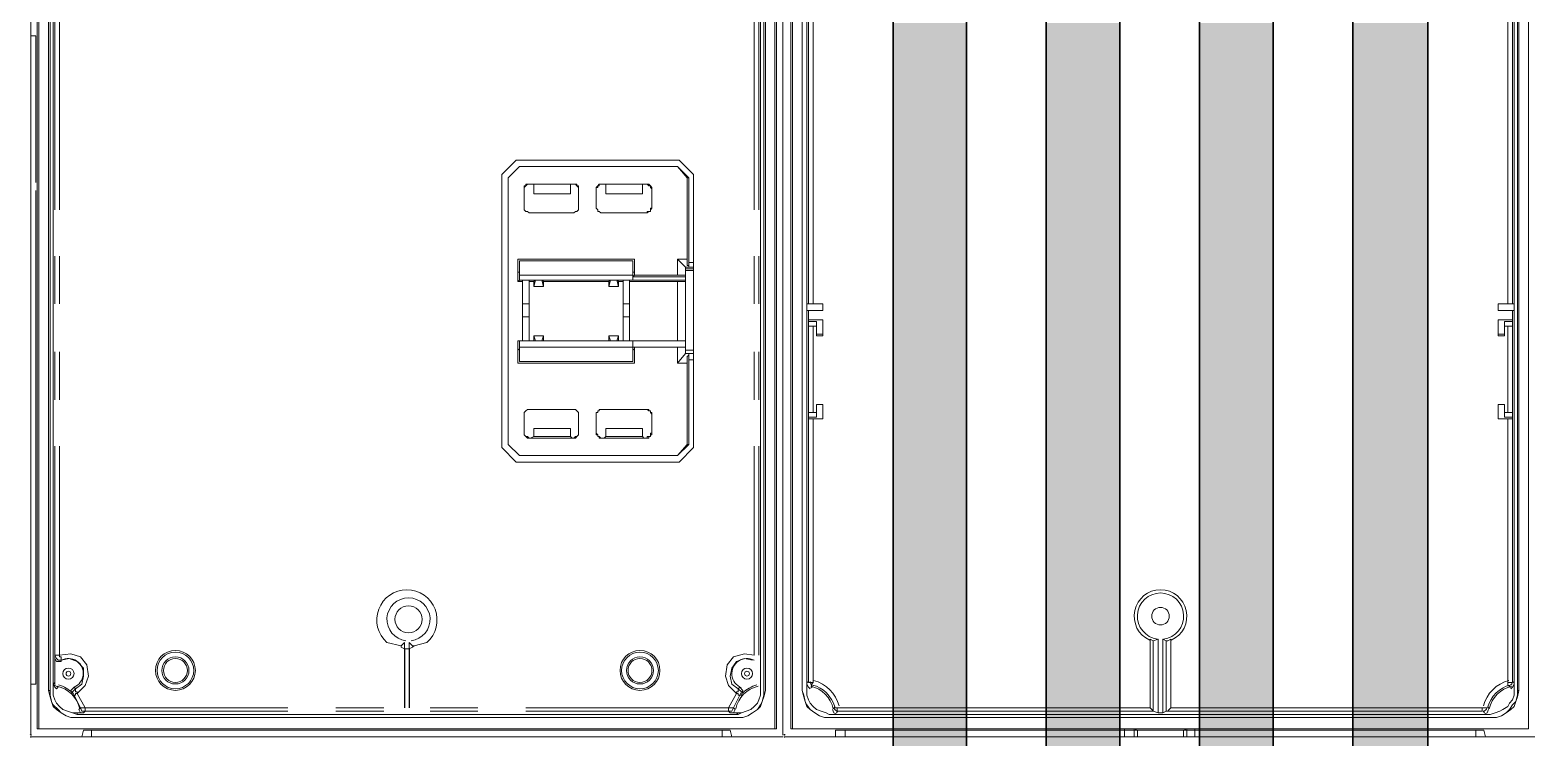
# Model space of a CAD drawing. Header units: millimetres. Extents: x -305 to 1353, y -289 to 1176.
# Drawn here: x -177.8 to -124.9, y 421.5 to 446.4 of the extents above; entities that cross this region are included whole.
import ezdxf

# ---------------------------------------------------------------- set-up
doc = ezdxf.new("R2010")
doc.units = ezdxf.units.MM
doc.header["$MEASUREMENT"] = 0
doc.layers.add('PDF_0', color=7, linetype='Continuous')

msp = doc.modelspace()

# ---------------------------------------------------------------- linework, layer by layer
at = {"layer": 'PDF_0', "lineweight": 18}
for points in [[(-177.803, 421.587), (-177.803, 474.487), (-177.803, 421.587)], [(-177.803, 474.487), (-177.803, 421.587)], [(-151.353, 421.587), (-151.353, 474.487), (-151.353, 421.587)], [(-177.522, 472.41), (-177.522, 472.522), (-177.522, 472.634), (-177.466, 472.747), (-177.353, 472.803), (-177.297, 472.915), (-177.185, 472.971), (-177.073, 472.971), (-176.96, 473.027), (-177.073, 472.971), (-177.185, 472.971), (-177.297, 472.915), (-177.353, 472.803), (-177.466, 472.747), (-177.522, 472.634), (-177.522, 472.522), (-177.578, 472.41), (-177.578, 421.812)], [(-151.633, 472.578), (-151.633, 421.812), (-151.577, 421.812), (-151.577, 472.41), (-151.633, 472.522), (-151.633, 472.578), (-151.689, 472.69), (-151.746, 472.803), (-151.802, 472.859), (-151.914, 472.915), (-152.026, 472.971), (-152.083, 472.971), (-152.195, 473.027), (-152.083, 472.971), (-151.97, 472.971), (-151.858, 472.915), (-151.802, 472.803), (-151.689, 472.747), (-151.633, 472.634), (-151.633, 472.522), (-151.633, 472.41)], [(-150.51, 469.995), (-150.51, 472.859), (-150.454, 472.803), (-150.454, 436.75), (-150.51, 436.75), (-150.51, 436.525), (-150.454, 436.525), (-150.454, 436.188), (-150.454, 436.132), (-150.454, 436.076), (-150.454, 436.02), (-150.454, 435.964), (-150.454, 432.931), (-150.454, 432.875), (-150.454, 432.819), (-150.454, 432.763), (-150.454, 432.707), (-150.454, 423.441), (-150.286, 423.441), (-150.342, 423.384), (-150.342, 423.328), (-150.342, 423.272)], [(-125.857, 436.75), (-125.857, 472.803), (-150.286, 472.803), (-150.286, 436.75)], [(-125.857, 432.707), (-125.857, 423.441), (-125.689, 423.441), (-125.689, 432.707), (-125.689, 432.763), (-125.689, 432.819), (-125.689, 432.875), (-125.689, 432.931), (-125.689, 435.964), (-125.689, 436.02), (-125.689, 436.076), (-125.689, 436.132), (-125.689, 436.188), (-125.689, 436.525), (-125.633, 436.525), (-125.633, 436.75), (-125.689, 436.75), (-125.689, 472.803), (-125.633, 472.859), (-125.633, 469.995)], [(-177.522, 472.578), (-177.522, 421.812)], [(-151.072, 472.41), (-151.072, 421.812)], [(-151.016, 472.578), (-151.016, 421.812)], [(-125.127, 472.578), (-125.127, 421.812), (-125.127, 472.41)], [(-177.129, 470.107), (-177.185, 470.107), (-177.185, 423.16), (-177.129, 422.935), (-177.073, 422.767), (-177.016, 422.598), (-176.904, 422.486), (-176.736, 422.374), (-176.567, 422.261), (-176.399, 422.205), (-176.23, 422.205), (-152.925, 422.205), (-152.756, 422.205), (-152.588, 422.261), (-152.42, 422.374), (-152.251, 422.486), (-152.139, 422.598), (-152.083, 422.767), (-152.026, 422.935), (-151.97, 423.16), (-151.97, 470.107), (-152.026, 470.107)], [(-177.129, 470.107), (-177.129, 423.16), (-177.129, 422.991), (-177.073, 422.767), (-177.016, 422.654), (-176.848, 422.486), (-176.736, 422.374), (-176.567, 422.261), (-176.399, 422.205), (-176.23, 422.205), (-152.925, 422.205), (-152.756, 422.205), (-152.588, 422.261), (-152.42, 422.374), (-152.251, 422.486), (-152.139, 422.654), (-152.083, 422.767), (-152.026, 422.991), (-152.026, 423.16), (-152.026, 470.107)], [(-125.52, 470.107), (-125.633, 469.995), (-125.633, 423.16), (-125.633, 422.991), (-125.689, 422.823), (-125.801, 422.711), (-125.857, 422.598), (-126.026, 422.486), (-126.138, 422.43), (-126.306, 422.374), (-126.475, 422.317), (-149.724, 422.317), (-149.836, 422.374), (-150.005, 422.43), (-150.173, 422.486), (-150.286, 422.598), (-150.398, 422.711), (-150.454, 422.823), (-150.51, 422.991), (-150.51, 423.16), (-150.51, 469.995), (-150.679, 470.107), (-150.679, 423.16), (-150.679, 470.107)], [(-125.52, 423.16), (-125.52, 470.107), (-125.464, 470.107), (-125.464, 423.16), (-125.52, 423.16), (-125.52, 422.991), (-125.576, 422.767), (-125.689, 422.654), (-125.801, 422.486), (-125.913, 422.374), (-126.082, 422.261), (-126.25, 422.205), (-126.475, 422.205), (-126.419, 422.205), (-126.25, 422.205), (-126.082, 422.261), (-125.913, 422.374), (-125.745, 422.486), (-125.633, 422.598), (-125.576, 422.767), (-125.52, 422.935), (-125.464, 423.16)], [(-152.139, 469.995), (-152.139, 423.16), (-152.139, 422.991), (-152.195, 422.823), (-152.251, 422.711), (-152.363, 422.598), (-152.476, 422.486), (-152.644, 422.43), (-152.813, 422.374), (-152.925, 422.317), (-176.174, 422.317), (-176.342, 422.374), (-176.511, 422.43), (-176.679, 422.486), (-176.792, 422.598), (-176.904, 422.711), (-176.96, 422.823), (-177.016, 422.991), (-177.016, 423.16), (-177.016, 469.995)], [(-177.803, 446.184), (-177.634, 446.184), (-177.634, 441.018)], [(-161.012, 441.186), (-160.618, 441.579), (-161.012, 441.186)], [(-160.731, 441.804), (-155.003, 441.804), (-160.731, 441.804)], [(-160.618, 441.579), (-155.059, 441.579), (-160.618, 441.579)], [(-154.722, 441.186), (-155.059, 441.579), (-154.666, 441.186)], [(-155.003, 441.804), (-154.497, 441.299), (-155.003, 441.804)], [(-161.012, 431.808), (-161.012, 441.186), (-161.012, 431.808)], [(-160.45, 440.793), (-160.45, 440.849), (-160.45, 440.906), (-160.394, 440.906), (-160.394, 440.962), (-160.338, 440.962), (-160.282, 440.962), (-160.338, 440.962), (-160.394, 440.906), (-160.45, 440.849), (-160.45, 440.793), (-160.45, 440.737)], [(-158.821, 440.962), (-158.821, 440.625), (-160.113, 440.625), (-160.113, 440.962)], [(-158.541, 440.737), (-158.541, 440.793), (-158.541, 440.849), (-158.597, 440.906), (-158.653, 440.962), (-158.709, 440.962), (-158.653, 440.962), (-158.597, 440.962), (-158.597, 440.906), (-158.541, 440.906), (-158.541, 440.849), (-158.541, 440.793)], [(-157.923, 440.737), (-157.923, 440.793), (-157.923, 440.849), (-157.867, 440.849), (-157.867, 440.906), (-157.811, 440.906), (-157.811, 440.962), (-157.754, 440.962), (-157.698, 440.962), (-157.754, 440.962), (-157.811, 440.962), (-157.867, 440.906), (-157.923, 440.849), (-157.923, 440.793), (-157.923, 440.175), (-157.923, 440.737), (-157.923, 440.793)], [(-156.294, 440.962), (-156.294, 440.625), (-157.586, 440.625), (-157.586, 440.962)], [(-154.497, 435.121), (-154.497, 435.009), (-154.778, 435.009), (-154.666, 435.009), (-154.497, 435.009), (-154.497, 434.953), (-154.497, 434.897), (-154.497, 434.841), (-154.497, 434.784), (-154.497, 431.696), (-154.497, 441.299), (-154.497, 438.21), (-154.497, 438.154), (-154.497, 438.098), (-154.497, 438.041), (-154.497, 437.985)], [(-154.666, 438.21), (-154.666, 441.186), (-154.722, 441.186), (-154.722, 438.322), (-154.722, 438.266), (-154.722, 438.21), (-154.722, 438.154), (-154.722, 438.098), (-154.666, 438.098), (-154.666, 438.041), (-154.666, 438.098), (-154.666, 438.154), (-154.666, 438.21), (-154.497, 438.21)], [(-177.803, 423.384), (-177.634, 423.384), (-177.634, 440.737)], [(-155.957, 440.737), (-155.957, 440.175), (-155.957, 440.119), (-156.014, 440.119), (-156.014, 440.063), (-156.014, 440.007), (-156.07, 440.007), (-156.126, 440.007), (-156.126, 439.951), (-156.182, 439.951), (-157.698, 439.951), (-156.182, 439.951), (-156.126, 439.951), (-156.07, 440.007), (-156.014, 440.007), (-156.014, 440.063), (-155.957, 440.119), (-155.957, 440.175), (-155.957, 440.793)], [(-160.282, 439.951), (-158.709, 439.951), (-160.282, 439.951)], [(-160.675, 437.873), (-160.675, 438.322), (-156.575, 438.322), (-156.575, 437.873)], [(-154.778, 437.592), (-156.631, 437.592), (-156.631, 437.705), (-156.575, 437.761), (-156.575, 437.873), (-156.631, 437.873), (-156.631, 437.929), (-156.631, 438.266), (-160.618, 438.266), (-160.618, 437.929), (-160.618, 437.873), (-160.675, 437.873), (-160.675, 437.536), (-160.618, 437.592)], [(-156.631, 437.761), (-156.631, 438.266), (-160.618, 438.266), (-160.618, 437.761), (-160.618, 437.705), (-160.618, 437.648), (-160.618, 437.592), (-160.506, 437.592), (-160.282, 437.592), (-160.057, 437.592), (-159.832, 437.592), (-157.418, 437.592), (-157.193, 437.592), (-156.968, 437.592), (-156.744, 437.592), (-156.631, 437.592), (-156.631, 437.648), (-156.631, 437.705), (-156.631, 437.761), (-160.618, 437.761)], [(-154.497, 438.041), (-154.666, 438.041), (-154.778, 438.041), (-155.059, 438.322), (-155.059, 437.761)], [(-155.059, 438.322), (-154.722, 438.322)], [(-156.575, 437.761), (-155.059, 437.761), (-155.003, 437.761), (-154.947, 437.761), (-154.89, 437.761), (-154.834, 437.761), (-154.778, 437.761)], [(-154.778, 437.985), (-154.497, 437.985), (-154.497, 437.929), (-154.778, 437.929), (-154.778, 437.985), (-154.778, 438.041), (-154.778, 437.761), (-154.778, 437.705), (-154.778, 437.592), (-154.778, 437.536), (-154.778, 435.458), (-154.778, 435.234), (-154.778, 435.009), (-154.778, 435.121), (-154.778, 437.929)], [(-154.778, 435.121), (-154.497, 435.121), (-154.497, 437.929)], [(-160.506, 437.536), (-160.506, 435.458), (-160.506, 436.301), (-160.506, 436.357), (-160.506, 436.413), (-160.506, 436.469), (-160.506, 436.525), (-160.506, 436.581), (-160.506, 436.638), (-160.506, 436.694), (-160.506, 436.75), (-160.506, 437.592), (-160.506, 437.536), (-160.675, 437.536)], [(-160.506, 436.75), (-160.282, 436.75), (-160.282, 437.592), (-160.282, 437.536), (-160.113, 437.536), (-160.057, 437.592), (-160.113, 437.368), (-159.776, 437.368), (-159.832, 437.592), (-159.776, 437.536), (-157.474, 437.536), (-157.418, 437.592), (-157.474, 437.368), (-157.137, 437.368)], [(-160.282, 435.458), (-160.282, 437.536)], [(-160.113, 437.368), (-160.113, 437.536)], [(-159.776, 437.536), (-159.776, 437.368)], [(-157.474, 437.368), (-157.474, 437.536)], [(-156.968, 436.301), (-156.968, 436.357), (-156.968, 436.413), (-156.968, 436.469), (-156.968, 436.525), (-156.968, 436.581), (-156.968, 436.638), (-156.968, 436.694), (-156.968, 436.75), (-156.968, 437.592), (-156.968, 437.536), (-157.137, 437.536)], [(-154.778, 437.536), (-154.834, 437.536), (-154.89, 437.536), (-154.947, 437.536), (-155.003, 437.536), (-155.059, 437.536), (-156.744, 437.536), (-156.744, 437.592), (-156.744, 436.75), (-156.968, 436.75)], [(-156.968, 435.458), (-156.968, 437.536)], [(-156.744, 437.536), (-156.744, 435.458)], [(-156.631, 437.705), (-154.778, 437.705)], [(-155.059, 435.458), (-155.059, 437.536)], [(-160.282, 436.75), (-160.282, 436.694), (-160.282, 436.638), (-160.282, 436.581), (-160.282, 436.525), (-160.282, 436.469), (-160.282, 436.413), (-160.282, 436.357), (-160.282, 436.301)], [(-156.744, 436.75), (-156.744, 436.694), (-156.744, 436.638), (-156.744, 436.581), (-156.744, 436.525), (-156.744, 436.469), (-156.744, 436.413), (-156.744, 436.357), (-156.744, 436.301)], [(-150.51, 436.75), (-149.949, 436.75), (-150.286, 436.75), (-150.342, 436.75), (-150.398, 436.75), (-150.454, 436.75)], [(-149.949, 436.75), (-149.949, 436.525), (-149.949, 436.75)], [(-125.633, 436.75), (-126.194, 436.75), (-126.194, 436.525), (-125.633, 436.525)], [(-125.689, 436.75), (-125.745, 436.75), (-125.801, 436.75), (-125.857, 436.75), (-126.194, 436.75), (-126.194, 436.525), (-125.689, 436.525)], [(-160.506, 436.301), (-160.282, 436.301), (-160.282, 435.458), (-160.113, 435.458), (-160.057, 435.458), (-160.113, 435.627), (-159.776, 435.627), (-159.832, 435.458), (-159.776, 435.458)], [(-159.776, 435.627), (-159.776, 435.458), (-157.474, 435.458), (-157.418, 435.458), (-157.474, 435.627), (-157.137, 435.627), (-157.193, 435.458), (-157.137, 435.458), (-156.968, 435.458), (-156.968, 436.301), (-156.744, 436.301), (-156.744, 435.458), (-155.059, 435.458), (-155.003, 435.458), (-154.947, 435.458), (-154.89, 435.458), (-154.834, 435.458), (-154.778, 435.458), (-156.631, 435.458), (-156.631, 435.234), (-156.631, 434.728), (-156.631, 435.065), (-156.631, 435.121), (-156.575, 435.177), (-156.575, 435.234)], [(-150.51, 436.525), (-149.949, 436.525), (-150.454, 436.525)], [(-149.949, 436.188), (-150.454, 436.188), (-149.949, 436.188)], [(-150.454, 436.132), (-150.173, 436.132)], [(-150.173, 435.683), (-149.949, 435.683), (-149.949, 436.188), (-149.949, 435.627), (-149.949, 435.683)], [(-149.949, 436.525), (-149.949, 436.525)], [(-126.194, 435.683), (-126.194, 435.627), (-126.194, 436.188), (-125.689, 436.188), (-126.194, 436.188), (-126.194, 435.683), (-125.97, 435.683), (-125.97, 436.132), (-125.689, 436.132)], [(-126.194, 436.188), (-126.194, 436.188)], [(-125.97, 436.132), (-125.97, 436.076), (-125.97, 436.02), (-125.97, 435.964), (-125.97, 435.627)], [(-160.113, 435.458), (-160.113, 435.627)], [(-157.474, 435.458), (-157.474, 435.627)], [(-157.137, 435.627), (-157.137, 435.458)], [(-150.286, 435.964), (-150.286, 432.931)], [(-150.173, 435.627), (-149.949, 435.627)], [(-125.97, 435.683), (-125.97, 435.627), (-126.194, 435.627)], [(-125.857, 432.931), (-125.857, 435.964)], [(-160.618, 435.458), (-160.675, 435.458), (-160.675, 435.177), (-160.618, 435.121), (-160.618, 435.065), (-160.618, 434.728), (-160.618, 435.234)], [(-160.675, 435.458), (-160.506, 435.458)], [(-156.575, 435.177), (-156.575, 434.672), (-160.675, 434.672), (-160.675, 435.177)], [(-156.631, 435.234), (-154.778, 435.234)], [(-155.059, 434.672), (-155.059, 435.234)], [(-156.631, 434.728), (-160.618, 434.728), (-156.631, 434.728)], [(-154.722, 434.672), (-155.059, 434.672), (-154.778, 435.009)], [(-154.497, 434.784), (-154.666, 434.784), (-154.666, 434.841), (-154.666, 434.897), (-154.666, 434.953), (-154.666, 435.009), (-154.666, 434.953), (-154.722, 434.897), (-154.722, 434.841), (-154.722, 434.784), (-154.722, 434.728), (-154.722, 434.672), (-154.722, 431.808), (-154.666, 431.808), (-154.666, 434.784)], [(-156.182, 433.044), (-157.698, 433.044), (-156.182, 433.044)], [(-150.173, 433.212), (-149.949, 433.212), (-150.173, 433.212)], [(-160.45, 432.257), (-160.45, 432.819), (-160.45, 432.257)], [(-157.923, 432.257), (-157.923, 432.819), (-157.923, 432.257)], [(-155.957, 432.819), (-155.957, 432.257), (-155.957, 432.819)], [(-150.173, 432.763), (-150.454, 432.763)], [(-150.286, 432.707), (-150.286, 423.441)], [(-125.689, 432.763), (-125.97, 432.763)], [(-160.113, 432.089), (-160.113, 432.37), (-158.821, 432.37), (-158.821, 432.089)], [(-157.586, 432.089), (-157.586, 432.37), (-156.294, 432.37), (-156.294, 432.089)], [(-160.731, 431.19), (-161.236, 431.696), (-160.731, 431.19)], [(-160.618, 431.415), (-161.012, 431.808), (-160.618, 431.415)], [(-160.618, 431.415), (-155.059, 431.415), (-160.618, 431.415)], [(-154.722, 431.808), (-155.059, 431.415), (-154.666, 431.808)], [(-154.497, 431.696), (-155.003, 431.19), (-154.497, 431.696)], [(-160.731, 431.19), (-155.003, 431.19), (-160.731, 431.19)], [(-164.774, 424.732), (-165.28, 424.845)], [(-164.774, 424.732), (-164.774, 424.732)], [(-164.325, 424.732), (-163.876, 424.845)], [(-138.324, 424.901), (-138.436, 424.957), (-138.436, 422.542), (-138.38, 422.486), (-138.324, 422.43), (-138.324, 424.901), (-138.156, 424.957), (-138.156, 422.374)], [(-137.987, 422.374), (-137.987, 424.957), (-137.875, 424.901), (-137.875, 422.43), (-137.819, 422.43), (-137.763, 422.486), (-137.706, 422.542), (-137.706, 424.957), (-137.819, 424.901), (-137.875, 424.901)], [(-176.848, 423.272), (-176.96, 423.328), (-176.96, 423.441), (-176.96, 424.283), (-176.904, 424.171), (-176.736, 424.171)], [(-125.857, 423.441), (-125.857, 423.384), (-125.857, 423.328), (-125.801, 423.328), (-125.801, 423.272)], [(-176.118, 422.486), (-176.062, 422.374), (-175.949, 422.374), (-176.174, 422.374), (-176.342, 422.374), (-176.511, 422.43), (-176.679, 422.486), (-176.792, 422.598), (-176.904, 422.711), (-176.96, 422.823), (-177.016, 422.991), (-177.016, 423.16), (-177.016, 423.384), (-176.96, 423.272), (-176.904, 423.216)], [(-152.139, 423.16), (-152.139, 422.991), (-152.195, 422.823), (-152.251, 422.711), (-152.363, 422.598), (-152.476, 422.486), (-152.644, 422.43), (-152.813, 422.374), (-152.981, 422.374), (-153.206, 422.374), (-153.093, 422.374), (-153.037, 422.486)], [(-152.869, 423.272), (-152.756, 423.16), (-152.813, 422.991)], [(-126.419, 422.205), (-149.724, 422.205), (-149.892, 422.205), (-150.061, 422.261), (-150.229, 422.374), (-150.398, 422.486), (-150.51, 422.654), (-150.566, 422.767), (-150.622, 422.991), (-150.679, 423.16), (-150.622, 422.935), (-150.566, 422.767), (-150.51, 422.598), (-150.398, 422.486), (-150.229, 422.374), (-150.061, 422.261), (-149.892, 422.205), (-149.724, 422.205), (-126.475, 422.205)], [(-149.612, 422.486), (-149.556, 422.374), (-149.443, 422.317), (-149.724, 422.317), (-149.836, 422.374), (-150.005, 422.43), (-150.173, 422.486), (-150.286, 422.598), (-150.398, 422.711), (-150.454, 422.823), (-150.51, 422.991), (-150.51, 423.16), (-150.51, 423.384), (-150.454, 423.272), (-150.398, 423.216)], [(-125.745, 423.216), (-125.689, 423.272), (-125.633, 423.384), (-125.633, 423.16), (-125.633, 422.991), (-125.689, 422.823), (-125.801, 422.711), (-125.857, 422.598), (-126.026, 422.486), (-126.138, 422.43), (-126.306, 422.374), (-126.475, 422.317), (-126.7, 422.317), (-126.587, 422.374), (-126.531, 422.486)], [(-137.706, 422.542), (-126.756, 422.542)], [(-177.803, 421.531), (-151.353, 421.531)], [(-151.633, 421.812), (-177.522, 421.812), (-177.578, 421.812), (-151.577, 421.812)], [(-153.15, 421.531), (-153.206, 421.756), (-153.487, 421.756), (-175.669, 421.756), (-175.949, 421.756), (-176.006, 421.531)], [(-139.335, 421.531), (-151.296, 421.531), (-124.903, 421.531), (-136.864, 421.531)], [(-137.257, 421.756), (-137.145, 421.812), (-137.089, 421.812), (-137.032, 421.812), (-136.976, 421.812), (-136.92, 421.812), (-136.864, 421.812), (-125.127, 421.812), (-151.016, 421.812), (-151.072, 421.812), (-139.335, 421.812), (-139.279, 421.812), (-139.223, 421.812), (-139.166, 421.812), (-139.11, 421.812), (-139.054, 421.812), (-138.998, 421.812), (-138.886, 421.756)], [(-149.499, 421.531), (-149.499, 421.756), (-149.162, 421.756), (-149.162, 421.531)], [(-126.98, 421.756), (-149.162, 421.756)], [(-139.335, 421.812), (-139.335, 421.531), (-138.998, 421.531)], [(-138.998, 421.812), (-138.998, 421.531), (-138.886, 421.531)], [(-137.145, 421.812), (-137.145, 421.531), (-137.257, 421.531)], [(-136.864, 421.812), (-136.864, 421.531), (-137.145, 421.531)], [(-126.98, 421.531), (-126.98, 421.756), (-126.7, 421.756), (-126.643, 421.531)]]:
    msp.add_lwpolyline(points, dxfattribs=at)
for points in [[(-177.803, 421.587), (-177.803, 474.487)], [(-151.353, 421.587), (-151.353, 474.487)], [(-161.236, 431.696), (-161.236, 441.299), (-160.731, 441.804), (-161.236, 441.299)], [(-158.709, 440.962), (-160.282, 440.962), (-160.225, 440.962), (-160.113, 440.962), (-158.821, 440.962), (-158.765, 440.962)], [(-156.182, 440.962), (-157.698, 440.962), (-157.642, 440.962), (-157.586, 440.962), (-156.294, 440.962), (-156.238, 440.962)], [(-155.957, 440.737), (-155.957, 440.793), (-156.014, 440.849), (-156.014, 440.906), (-156.07, 440.906), (-156.126, 440.962), (-156.182, 440.962), (-156.126, 440.962), (-156.07, 440.962), (-156.014, 440.906), (-155.957, 440.849), (-155.957, 440.793)], [(-160.45, 440.175), (-160.45, 440.737), (-160.45, 440.793), (-160.45, 440.175), (-160.45, 440.119), (-160.45, 440.063), (-160.394, 440.007), (-160.338, 440.007), (-160.282, 439.951), (-160.338, 440.007), (-160.394, 440.007), (-160.45, 440.063), (-160.45, 440.119)], [(-158.541, 440.175), (-158.541, 440.793), (-158.541, 440.737)], [(-158.709, 439.951), (-158.653, 440.007), (-158.597, 440.007), (-158.541, 440.063), (-158.541, 440.119), (-158.541, 440.175), (-158.541, 440.119), (-158.541, 440.063), (-158.597, 440.007), (-158.653, 440.007)], [(-157.923, 440.175), (-157.923, 440.119), (-157.867, 440.063), (-157.867, 440.007), (-157.811, 440.007), (-157.754, 439.951), (-157.698, 439.951), (-157.754, 439.951), (-157.811, 440.007), (-157.867, 440.007), (-157.867, 440.063), (-157.923, 440.119)], [(-157.137, 437.368), (-157.193, 437.592), (-157.137, 437.536)], [(-150.173, 435.627), (-150.173, 435.683), (-150.173, 436.132), (-150.173, 436.076), (-150.173, 436.02), (-150.173, 435.964)], [(-150.173, 435.964), (-150.454, 435.964), (-150.398, 435.964), (-150.342, 435.964), (-150.286, 435.964)], [(-125.689, 435.964), (-125.97, 435.964), (-125.857, 435.964), (-125.801, 435.964), (-125.745, 435.964)], [(-159.832, 435.458), (-160.057, 435.458), (-160.282, 435.458), (-160.506, 435.458), (-160.618, 435.458), (-160.618, 435.402), (-160.618, 435.346), (-160.618, 435.29), (-160.618, 435.234), (-156.631, 435.234), (-156.631, 435.29), (-156.631, 435.346), (-156.631, 435.402), (-156.631, 435.458), (-156.744, 435.458), (-156.968, 435.458), (-157.193, 435.458), (-157.418, 435.458)], [(-160.282, 433.044), (-160.338, 433.044), (-160.394, 432.987), (-160.45, 432.931), (-160.45, 432.875), (-160.45, 432.819), (-160.45, 432.875), (-160.45, 432.931), (-160.394, 432.987), (-160.338, 433.044)], [(-158.541, 432.257), (-158.541, 432.201), (-158.541, 432.145), (-158.597, 432.089), (-158.653, 432.089), (-158.709, 432.033), (-158.765, 432.033), (-158.821, 432.089), (-160.113, 432.089), (-160.225, 432.033), (-160.282, 432.033), (-160.338, 432.089), (-160.394, 432.089), (-160.45, 432.145), (-160.45, 432.201), (-160.45, 432.257), (-160.45, 432.201), (-160.45, 432.145), (-160.394, 432.089), (-160.338, 432.033), (-160.282, 432.033), (-158.709, 432.033), (-158.653, 432.033), (-158.597, 432.089), (-158.541, 432.145), (-158.541, 432.201), (-158.541, 432.257), (-158.541, 432.819), (-158.541, 432.875), (-158.541, 432.931), (-158.597, 432.987), (-158.653, 433.044), (-158.709, 433.044), (-160.282, 433.044), (-158.709, 433.044), (-158.653, 433.044), (-158.597, 432.987), (-158.541, 432.931), (-158.541, 432.875), (-158.541, 432.819)], [(-157.698, 433.044), (-157.754, 433.044), (-157.811, 433.044), (-157.811, 432.987), (-157.867, 432.987), (-157.867, 432.931), (-157.923, 432.931), (-157.923, 432.875), (-157.923, 432.819), (-157.923, 432.875), (-157.923, 432.931), (-157.867, 432.931), (-157.867, 432.987), (-157.811, 432.987), (-157.811, 433.044), (-157.754, 433.044)], [(-155.957, 432.819), (-155.957, 432.875), (-155.957, 432.931), (-156.014, 432.931), (-156.014, 432.987), (-156.07, 432.987), (-156.07, 433.044), (-156.126, 433.044), (-156.182, 433.044), (-156.126, 433.044), (-156.07, 432.987), (-156.014, 432.987), (-156.014, 432.931), (-155.957, 432.875)], [(-150.173, 432.931), (-150.173, 433.212), (-150.173, 432.763), (-150.173, 432.819), (-150.173, 432.875)], [(-149.949, 433.212), (-149.949, 432.707)], [(-126.194, 433.212), (-125.97, 433.212), (-126.194, 433.212), (-126.194, 432.707)], [(-125.97, 433.212), (-125.97, 432.763), (-125.97, 432.819), (-125.97, 432.875), (-125.97, 432.931)], [(-150.454, 432.931), (-150.173, 432.931), (-150.286, 432.931), (-150.342, 432.931), (-150.398, 432.931)], [(-149.949, 432.707), (-150.286, 432.707), (-150.342, 432.707), (-150.398, 432.707), (-150.454, 432.707)], [(-125.857, 432.707), (-125.801, 432.707), (-125.745, 432.707), (-125.689, 432.707), (-126.194, 432.707)], [(-125.97, 432.931), (-125.689, 432.931), (-125.745, 432.931), (-125.801, 432.931), (-125.857, 432.931)], [(-157.923, 432.257), (-157.923, 432.201), (-157.867, 432.145), (-157.867, 432.089), (-157.811, 432.089), (-157.754, 432.033), (-157.698, 432.033), (-157.754, 432.033), (-157.811, 432.033), (-157.811, 432.089), (-157.867, 432.089), (-157.867, 432.145), (-157.923, 432.145), (-157.923, 432.201)], [(-157.698, 432.033), (-156.182, 432.033), (-156.238, 432.033), (-156.294, 432.089), (-157.586, 432.089), (-157.642, 432.033)], [(-156.182, 432.033), (-156.126, 432.033), (-156.126, 432.089), (-156.07, 432.089), (-156.014, 432.089), (-156.014, 432.145), (-156.014, 432.201), (-155.957, 432.201), (-155.957, 432.257), (-155.957, 432.201), (-155.957, 432.145), (-156.014, 432.145), (-156.014, 432.089), (-156.07, 432.089), (-156.07, 432.033), (-156.126, 432.033)], [(-164.774, 424.676), (-164.662, 424.62), (-164.493, 424.62), (-164.381, 424.676), (-164.325, 424.732), (-164.381, 424.732), (-164.493, 424.845), (-164.493, 424.62), (-164.662, 424.62), (-164.662, 424.845), (-164.774, 424.732)], [(-177.803, 421.531), (-151.353, 421.531)], [(-177.803, 421.531), (-151.353, 421.531)], [(-176.006, 421.531), (-175.949, 421.756), (-175.669, 421.756), (-153.487, 421.756), (-153.206, 421.756), (-153.15, 421.531), (-153.206, 421.756), (-153.487, 421.756), (-175.669, 421.756), (-175.949, 421.756)], [(-137.257, 421.531), (-138.886, 421.531), (-138.886, 421.756), (-138.829, 421.756), (-138.717, 421.756), (-138.605, 421.756), (-138.493, 421.756), (-138.38, 421.756), (-138.212, 421.756), (-138.099, 421.756), (-137.931, 421.756), (-137.763, 421.756), (-137.65, 421.756), (-137.538, 421.756), (-137.426, 421.756), (-137.369, 421.756), (-137.313, 421.756), (-137.257, 421.756)], [(-137.875, 421.756), (-137.931, 421.756), (-137.987, 421.756), (-138.043, 421.756), (-138.099, 421.756), (-138.156, 421.756), (-138.212, 421.756), (-138.268, 421.756), (-138.212, 421.756), (-138.156, 421.756), (-138.099, 421.756), (-138.043, 421.756), (-137.987, 421.756), (-137.931, 421.756)]]:
    msp.add_lwpolyline(points, close=True, dxfattribs=at)
at = {"layer": 'PDF_0', "lineweight": 25}
for points in [[(-144.894, 359.141), (-144.894, 464.885), (-147.478, 464.885), (-147.478, 359.141)], [(-144.894, 464.885), (-144.894, 359.141), (-147.478, 359.141), (-147.478, 464.885)], [(-139.503, 359.141), (-139.503, 464.885), (-142.087, 464.885), (-142.087, 359.141)], [(-139.503, 464.885), (-139.503, 359.141), (-142.087, 359.141), (-142.087, 464.885)], [(-134.112, 359.141), (-134.112, 464.885), (-136.696, 464.885), (-136.696, 359.141)], [(-134.112, 464.885), (-134.112, 359.141), (-136.696, 359.141), (-136.696, 464.885)], [(-128.665, 359.141), (-128.665, 464.885), (-131.304, 464.885), (-131.304, 359.141)], [(-128.665, 464.885), (-128.665, 359.141), (-131.304, 359.141), (-131.304, 464.885)]]:
    msp.add_lwpolyline(points, close=True, dxfattribs=at)
at = {"layer": 'PDF_0', "lineweight": 0}
for points in [[(-176.736, 447.644), (-176.736, 447.532), (-176.848, 447.588), (-176.904, 447.532), (-176.96, 447.42), (-176.792, 447.42), (-176.792, 440.063)], [(-176.96, 440.063), (-176.96, 447.42), (-176.96, 447.476)], [(-152.363, 440.063), (-152.363, 447.42)], [(-152.195, 447.476), (-152.195, 447.42), (-152.195, 440.063)], [(-176.96, 436.75), (-176.96, 438.435)], [(-176.792, 438.435), (-176.792, 436.75)], [(-152.363, 436.75), (-152.363, 438.435)], [(-152.195, 438.435), (-152.195, 436.75)], [(-176.96, 433.38), (-176.96, 435.065)], [(-176.792, 435.065), (-176.792, 433.38)], [(-152.363, 433.38), (-152.363, 435.065)], [(-152.195, 435.065), (-152.195, 433.38)], [(-176.96, 424.283), (-176.96, 424.395), (-176.96, 431.752)], [(-176.792, 431.752), (-176.792, 424.395), (-176.96, 424.395), (-176.904, 424.283), (-176.848, 424.227), (-176.736, 424.227), (-176.736, 424.171)], [(-160.394, 422.542), (-153.262, 422.542), (-153.262, 422.43), (-153.15, 422.43), (-153.093, 422.542), (-153.15, 422.542), (-153.206, 422.542), (-153.262, 422.542), (-152.981, 423.048), (-152.981, 423.104), (-152.925, 423.104), (-152.925, 423.16), (-152.925, 423.216), (-152.813, 423.104), (-152.869, 422.991), (-152.925, 422.991), (-152.925, 423.048), (-152.981, 423.048), (-153.262, 423.328), (-153.374, 423.665), (-153.318, 424.058), (-153.093, 424.339), (-152.7, 424.451), (-152.363, 424.395), (-152.363, 431.752)], [(-152.195, 431.752), (-152.195, 424.395)], [(-176.286, 423.272), (-176.23, 423.216), (-176.006, 423.384), (-175.949, 423.665), (-175.949, 423.946), (-176.174, 424.171), (-176.455, 424.283), (-176.736, 424.227), (-176.736, 424.283), (-176.736, 424.339), (-176.792, 424.339), (-176.792, 424.395), (-176.399, 424.451), (-176.062, 424.339), (-175.837, 424.058), (-175.781, 423.665), (-175.893, 423.328), (-176.174, 423.048), (-176.174, 423.104), (-176.23, 423.104), (-176.23, 423.16), (-176.23, 423.216), (-176.342, 423.104), (-176.286, 422.991), (-176.23, 422.991), (-176.23, 423.048), (-176.174, 423.048), (-175.893, 422.542), (-168.761, 422.542)], [(-152.42, 424.227), (-152.7, 424.283), (-152.981, 424.171), (-153.15, 423.946), (-153.206, 423.665), (-153.15, 423.384), (-152.925, 423.216), (-152.869, 423.272)], [(-177.016, 423.384), (-176.96, 423.441)], [(-177.185, 423.16), (-177.129, 423.16)], [(-177.016, 423.16), (-177.016, 423.16)], [(-176.848, 423.272), (-176.904, 423.216)], [(-176.118, 422.486), (-176.062, 422.542), (-176.006, 422.43), (-175.893, 422.43), (-175.893, 422.542), (-175.949, 422.542), (-176.006, 422.542), (-176.062, 422.542), (-176.286, 422.991), (-176.342, 422.991)], [(-152.813, 422.991), (-152.869, 422.991), (-153.093, 422.542), (-153.037, 422.486)], [(-176.174, 422.374), (-176.174, 422.317)], [(-175.949, 422.374), (-175.893, 422.43), (-168.761, 422.43)], [(-167.077, 422.542), (-165.392, 422.542)], [(-165.392, 422.43), (-167.077, 422.43)], [(-163.763, 422.542), (-162.079, 422.542)], [(-162.079, 422.43), (-163.763, 422.43)], [(-160.394, 422.43), (-153.262, 422.43), (-153.206, 422.374)], [(-152.925, 422.317), (-152.981, 422.374)], [(-176.23, 422.205), (-176.23, 422.205)], [(-152.925, 422.205), (-152.925, 422.205)], [(-175.669, 421.756), (-175.669, 421.531)], [(-153.487, 421.531), (-153.487, 421.756)]]:
    msp.add_lwpolyline(points, dxfattribs=at)
at = {"layer": 'PDF_0', "lineweight": 25}
for points in [[(-164.662, 424.62), (-164.662, 422.542)], [(-164.493, 424.62), (-164.493, 422.542)]]:
    msp.add_lwpolyline(points, dxfattribs=at)
at = {"layer": 'PDF_0', "lineweight": 18}
for points in [[(-176.735, 424.22, -1.055203), (-176.286, 423.272), (-176.399, 423.16), (-176.342, 422.991)], [(-125.63, 423.422, 0.004866), (-125.694, 423.473, -0.340386), (-125.793, 423.333)], [(-150.315, 423.348, -0.269934), (-149.526, 422.577, -0.00652), (-149.58, 422.512, 0.292531), (-150.372, 423.304)], [(-125.715, 423.304, 0.292494), (-126.507, 422.512, -0.006164), (-126.56, 422.577, -0.269961), (-125.772, 423.348)], [(-149.443, 422.542), (-149.499, 422.542), (-149.556, 422.542, 0.340386), (-149.415, 422.43, -0.005187), (-149.462, 422.371)], [(-126.681, 422.371, -0.005508), (-126.728, 422.43, 0.340536), (-126.587, 422.542), (-126.643, 422.542), (-126.7, 422.542), (-126.756, 422.542), (-126.756, 422.43), (-137.875, 422.43), (-137.987, 422.374), (-138.156, 422.374), (-138.324, 422.43), (-149.443, 422.43), (-149.443, 422.542), (-138.436, 422.542)], [(-177.831, 421.587, 0.414), (-177.803, 421.616, 0.414), (-177.774, 421.587)], [(-177.774, 421.531, 0.414), (-177.803, 421.503, 0.414), (-177.831, 421.531)], [(-151.324, 421.587, 0.414), (-151.296, 421.616, 0.414), (-151.268, 421.587)], [(-151.268, 421.531, 0.414), (-151.296, 421.503, 0.414), (-151.324, 421.531)]]:
    msp.add_lwpolyline(points, format="xyb", dxfattribs=at)
at = {"layer": 'PDF_0', "color": 31, "lineweight": 0, "true_color": 0xfdcc66}
for points in [[(-144.894, 422.205), (-147.478, 422.205), (-144.894, 422.205)], [(-139.503, 422.205), (-142.087, 422.205), (-139.503, 422.205)], [(-134.112, 422.205), (-136.696, 422.205), (-134.112, 422.205)], [(-128.665, 422.205), (-131.304, 422.205), (-128.665, 422.205)], [(-144.894, 421.812), (-147.478, 421.812), (-144.894, 421.812)], [(-134.112, 421.812), (-136.696, 421.812), (-134.112, 421.812)], [(-128.665, 421.812), (-131.304, 421.812), (-128.665, 421.812)]]:
    msp.add_lwpolyline(points, dxfattribs=at)
at = {"layer": 'PDF_0', "lineweight": 0}
for points in [[(-175.669, 421.531), (-175.669, 421.756)], [(-153.487, 421.756), (-153.487, 421.531)]]:
    msp.add_lwpolyline(points, close=True, dxfattribs=at)
at = {"layer": 'PDF_0', "lineweight": 18}
for centre, radius in [((-164.521, 425.659), 0.477), ((-164.521, 425.659), 0.477), ((-138.071, 425.771), 0.309), ((-138.071, 425.771), 0.309), ((-172.72, 423.862), 0.702), ((-172.72, 423.862), 0.646), ((-156.379, 423.862), 0.702), ((-156.379, 423.862), 0.646), ((-172.72, 423.862), 0.477), ((-172.72, 423.862), 0.421), ((-156.379, 423.862), 0.477), ((-156.379, 423.862), 0.421), ((-176.483, 423.75), 0.197), ((-176.483, 423.749), 0.0843), ((-152.616, 423.75), 0.197), ((-152.616, 423.749), 0.0843)]:
    msp.add_circle(centre, radius, dxfattribs=at)
at = {"layer": 'PDF_0', "lineweight": 0}
msp.add_arc((-164.578, 425.638), 1.06, 311.4845, 228.5155, dxfattribs=at)
at = {"layer": 'PDF_0', "lineweight": 18}
for centre, radius, start, end in [((-138.071, 425.771), 0.927, 294.2393, 245.7607), ((-164.521, 425.659), 0.758, 277.0895, 262.9084), ((-138.071, 425.771), 0.814, 277.2504, 262.7496), ((-152.616, 423.75), 0.533, 61.7682, 247.9398), ((-147.806, 420.046), 4.327, 127.639, 128.724), ((-150.257, 423.469), 0.14, 179.9987, 255.2209), ((-150.594, 422.289), 1.263, 14.7919, 75.2188), ((-125.492, 422.289), 1.264, 104.7875, 165.2125), ((-177.1, 422.29), 1.039, 12.3944, 77.6178), ((-177.101, 422.289), 1.095, 45.1249, 75.8326), ((-151.998, 422.289), 1.039, 102.3922, 167.6078), ((-151.998, 422.29), 1.095, 104.1704, 134.8873), ((-148.245, 420.946), 3.131, 131.1972, 132.6099), ((-127.648, 421.216), 2.786, 47.3181, 48.9112)]:
    msp.add_arc(centre, radius, start, end, dxfattribs=at)
at = {"layer": 'PDF_0', "color": 31, "true_color": 0xfdcc66, "transparency": 33554559}
for points in [[(-144.894, 446.634), (-147.478, 446.634), (-144.894, 422.542)], [(-147.478, 446.634), (-144.894, 422.542), (-147.478, 422.542)], [(-139.503, 446.634), (-142.087, 446.634), (-139.503, 422.542)], [(-142.087, 446.634), (-139.503, 422.542), (-142.087, 422.542)], [(-134.112, 446.634), (-136.696, 446.634), (-134.112, 422.542)], [(-136.696, 446.634), (-134.112, 422.542), (-136.696, 422.542)], [(-128.665, 446.634), (-131.304, 446.634), (-128.665, 422.542)], [(-131.304, 446.634), (-128.665, 422.542), (-131.304, 422.542)], [(-144.894, 422.542), (-147.478, 422.542), (-144.894, 422.43)], [(-147.478, 422.542), (-144.894, 422.43), (-147.478, 422.43)], [(-144.894, 422.43), (-147.478, 422.43), (-144.894, 422.317)], [(-147.478, 422.43), (-144.894, 422.317), (-147.478, 422.317)], [(-139.503, 422.542), (-142.087, 422.542), (-139.503, 422.43)], [(-142.087, 422.542), (-139.503, 422.43), (-142.087, 422.43)], [(-139.503, 422.43), (-142.087, 422.43), (-139.503, 422.374)], [(-142.087, 422.43), (-139.503, 422.374), (-142.087, 422.374)], [(-139.503, 422.374), (-142.087, 422.374), (-139.503, 422.205)], [(-142.087, 422.374), (-139.503, 422.205), (-142.087, 422.205)], [(-134.112, 422.542), (-136.696, 422.542), (-134.112, 422.43)], [(-136.696, 422.542), (-134.112, 422.43), (-136.696, 422.43)], [(-134.112, 422.43), (-136.696, 422.43), (-134.112, 422.317)], [(-136.696, 422.43), (-134.112, 422.317), (-136.696, 422.317)], [(-128.665, 422.542), (-131.304, 422.542), (-128.665, 422.43)], [(-131.304, 422.542), (-128.665, 422.43), (-131.304, 422.43)], [(-128.665, 422.43), (-131.304, 422.43), (-128.665, 422.317)], [(-131.304, 422.43), (-128.665, 422.317), (-131.304, 422.317)], [(-144.894, 422.317), (-147.478, 422.317), (-144.894, 422.205)], [(-147.478, 422.317), (-144.894, 422.205), (-147.478, 422.205)], [(-147.478, 422.205), (-144.894, 422.205), (-144.894, 422.205)], [(-144.894, 422.205), (-147.478, 422.205), (-144.894, 421.812)], [(-147.478, 422.205), (-144.894, 421.812), (-147.478, 421.812)], [(-142.087, 422.205), (-139.503, 422.205), (-139.503, 422.205)], [(-139.503, 422.205), (-142.087, 422.205), (-139.503, 421.868)], [(-142.087, 422.205), (-139.503, 421.868), (-142.087, 421.868)], [(-139.503, 421.868), (-142.087, 421.868), (-139.503, 421.812)], [(-142.087, 421.868), (-139.503, 421.812), (-142.087, 421.812)], [(-134.112, 422.317), (-136.696, 422.317), (-134.112, 422.205)], [(-136.696, 422.317), (-134.112, 422.205), (-136.696, 422.205)], [(-136.696, 422.205), (-134.112, 422.205), (-134.112, 422.205)], [(-134.112, 422.205), (-136.696, 422.205), (-134.112, 421.812)], [(-136.696, 422.205), (-134.112, 421.812), (-136.696, 421.812)], [(-128.665, 422.317), (-131.304, 422.317), (-128.665, 422.205)], [(-131.304, 422.317), (-128.665, 422.205), (-131.304, 422.205)], [(-131.304, 422.205), (-128.665, 422.205), (-128.665, 422.205)], [(-128.665, 422.205), (-131.304, 422.205), (-128.665, 421.812)], [(-131.304, 422.205), (-128.665, 421.812), (-131.304, 421.812)], [(-147.478, 421.812), (-144.894, 421.812), (-144.894, 421.812)], [(-144.894, 421.812), (-147.478, 421.812), (-144.894, 421.756)], [(-147.478, 421.812), (-144.894, 421.756), (-147.478, 421.756)], [(-144.894, 421.756), (-147.478, 421.756), (-144.894, 421.531)], [(-147.478, 421.756), (-144.894, 421.531), (-147.478, 421.531)], [(-144.894, 421.531), (-147.478, 421.531), (-144.894, 420.015)], [(-147.478, 421.531), (-144.894, 420.015), (-147.478, 420.015)], [(-139.503, 421.812), (-142.087, 421.812), (-139.503, 421.756)], [(-142.087, 421.812), (-139.503, 421.756), (-142.087, 421.756)], [(-139.503, 421.756), (-142.087, 421.756), (-139.503, 421.531)], [(-142.087, 421.756), (-139.503, 421.531), (-142.087, 421.531)], [(-139.503, 421.531), (-142.087, 421.531), (-139.503, 420.015)], [(-142.087, 421.531), (-139.503, 420.015), (-142.087, 420.015)], [(-136.696, 421.812), (-134.112, 421.812), (-134.112, 421.812)], [(-134.112, 421.812), (-136.696, 421.812), (-134.112, 421.756)], [(-136.696, 421.812), (-134.112, 421.756), (-136.696, 421.756)], [(-134.112, 421.756), (-136.696, 421.756), (-134.112, 421.531)], [(-136.696, 421.756), (-134.112, 421.531), (-136.696, 421.531)], [(-134.112, 421.531), (-136.696, 421.531), (-134.112, 420.015)], [(-136.696, 421.531), (-134.112, 420.015), (-136.696, 420.015)], [(-131.304, 421.812), (-128.665, 421.812), (-128.665, 421.812)], [(-128.665, 421.812), (-131.304, 421.812), (-128.665, 421.756)], [(-131.304, 421.812), (-128.665, 421.756), (-131.304, 421.756)], [(-128.665, 421.756), (-131.304, 421.756), (-128.665, 421.531)], [(-131.304, 421.756), (-128.665, 421.531), (-131.304, 421.531)], [(-128.665, 421.531), (-131.304, 421.531), (-128.665, 420.015)], [(-131.304, 421.531), (-128.665, 420.015), (-131.304, 420.015)]]:
    msp.add_solid(points, dxfattribs=at)

doc.saveas('drawing.dxf')
